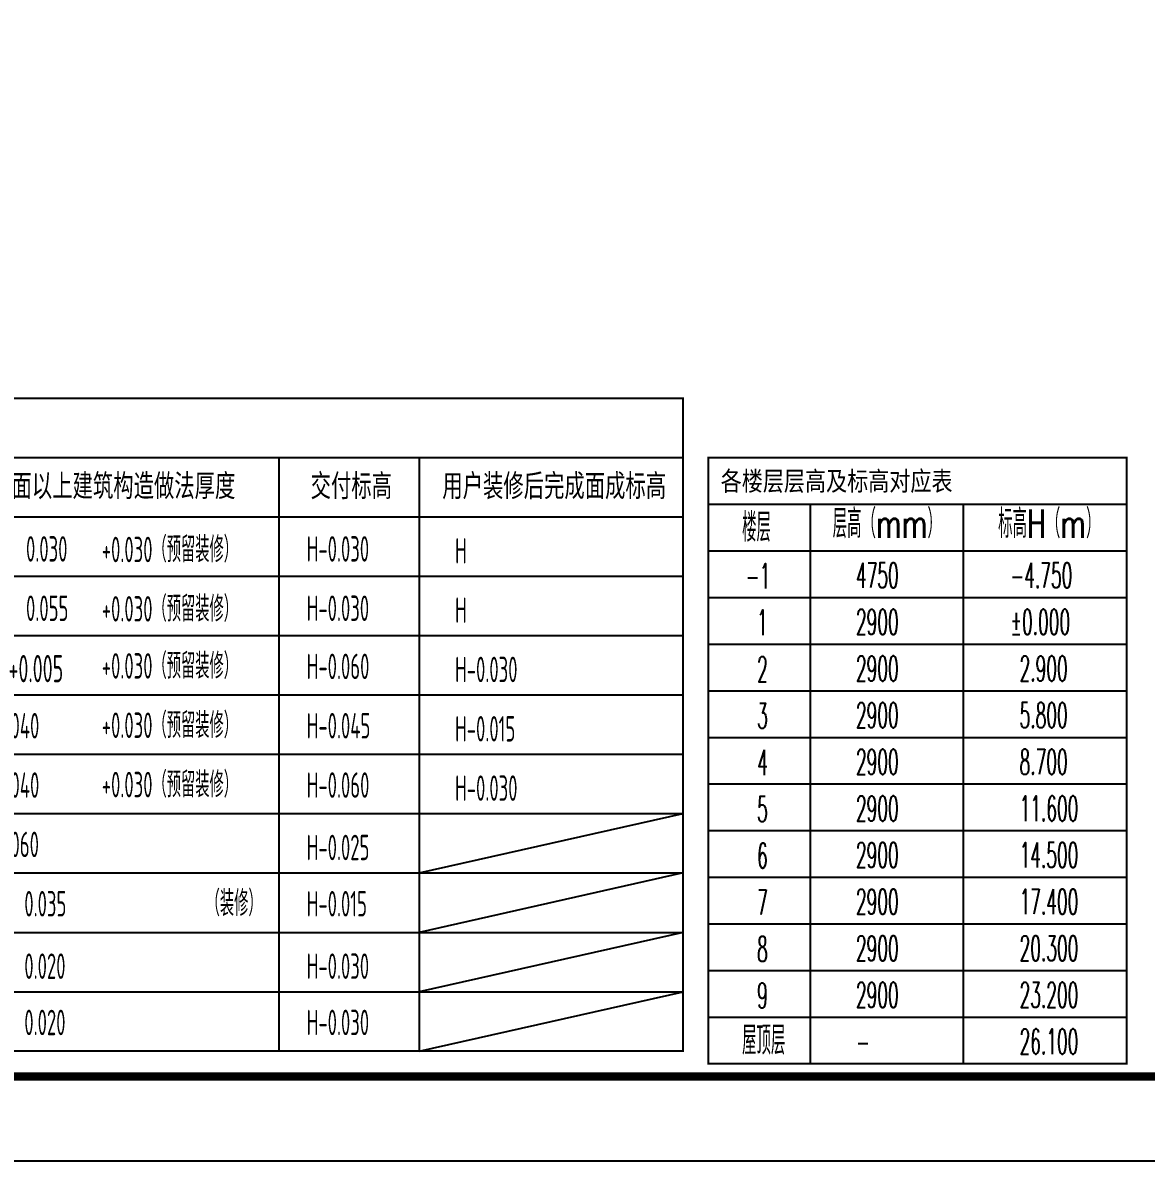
# Model space of a CAD drawing. Extents: x -518115 to 389031, y -209821 to 1628073.
# Drawn here: x 61305 to 74555, y 642457 to 655886 of the extents above; entities that cross this region are included whole.
import ezdxf

# ---------------------------------------------------------------- set-up
doc = ezdxf.new("R2010")
doc.units = 0
doc.header["$LTSCALE"] = 1000
doc.header["$MEASUREMENT"] = 0
for name, color, linetype in [('C-Sheet-图框', 101, 'Continuous'), ('PUB_TEXT', 4, 'Continuous'), ('图框', 140, 'Continuous')]:
    doc.layers.add(name, color=color, linetype=linetype)
doc.layers.add('yichutu', color=7, linetype='Continuous', true_color=0xffffff, plot=False)
doc.styles.add('_TCH_DIM', font='SIMPLEX.shx', dxfattribs={"width": 0.7, "bigfont": 'GBCBIG.shx'})
doc.styles.add('宋体', font='', dxfattribs={"height": 50})
doc.styles.add('房间名称', font='TSSDENG', dxfattribs={"width": 0.8, "bigfont": 'HZTXT'})
doc.styles.get('宋体').set_extended_font_data('SimSun')

# ---------------------------------------------------------------- blocks, each defined once
blk = doc.blocks.new('TK')
at = {"layer": '图框'}
blk.add_lwpolyline([(465375, 548714), (549475, 548714), (549475, 489314), (465375, 489314)], close=True, dxfattribs=at)
blk.add_lwpolyline([(465375, 548714), (549475, 548714), (549475, 489314), (465375, 489314)], close=True, dxfattribs=at)
at = {"layer": '图框', "const_width": 100}
blk.add_lwpolyline([(548475, 490314), (548475, 547714), (467875, 547714), (467875, 490314)], close=True, dxfattribs=at)
blk = doc.blocks.new('A$C78D13F63')
at = {"layer": 'C-Sheet-图框', "color": 0}
for p, q in [((52360, 7300), (67578, 7300)), ((62812, 7300), (62812, 300)), ((64465, 7300), (64465, 300)), ((52360, 6600), (67578, 6600)), ((52360, 5900), (67578, 5900)), ((52360, 5200), (67578, 5200)), ((52360, 4500), (67578, 4500)), ((52360, 3800), (67578, 3800)), ((52360, 3100), (67578, 3100)), ((52360, 2400), (67578, 2400)), ((52360, 1700), (67578, 1700)), ((52360, 1000), (67578, 1000))]:
    blk.add_line(p, q, dxfattribs=at)
at = {"layer": 'C-Sheet-图框', "color": 0, "const_width": 24}
blk.add_lwpolyline([(52360, 300), (52360, 8000), (67578, 8000), (67578, 300), (52360, 300)], dxfattribs=at)
at = {"layer": 'PUB_TEXT', "color": 251, "true_color": 0x636466}
for p, q in [((64465, 2400), (67578, 3100)), ((67578, 2400), (64465, 1700)), ((67578, 1700), (64465, 1000)), ((64465, 300), (67578, 1000))]:
    blk.add_line(p, q, dxfattribs=at)
at = {"layer": 'PUB_TEXT', "style": '房间名称'}
for s, width, p in [('结构板面以上建筑构造做法厚度', 0.8, (58938, 6810)), ('交付标高', 0.8, (63186, 6810)), ('用户装修后完成面成标高', 0.8, (64739, 6810)), ('0.030', 0.56, (59829, 6073)), ('0.055', 0.56, (59829, 5373)), ('0.020~0.040', 0.56, (58894, 3987)), ('0.020~0.040', 0.56, (58894, 3287)), ('0.020~0.060', 0.56, (58894, 2587)), ('0.035', 0.56, (59809, 1887)), ('0.020', 0.56, (59809, 1151)), ('0.020', 0.56, (59809, 487))]:
    blk.add_text(s, height=300, dxfattribs=dict(at, width=width)).set_placement(p)
at = {"layer": 'PUB_TEXT', "color": 251, "true_color": 0x636466, "style": '房间名称', "width": 0.56}
for s, p in [('+0.030（预留装修）', (60723, 6066)), ('+0.030（预留装修）', (60723, 5366)), ('+0.030（预留装修）', (60723, 4693)), ('+0.030（预留装修）', (60723, 3993)), ('+0.030（预留装修）', (60723, 3293)), ('（装修）', (61948, 1893))]:
    blk.add_text(s, height=300, dxfattribs=at).set_placement(p)
at = {"layer": 'PUB_TEXT', "color": 2, "style": '房间名称', "width": 0.56}
for s, p in [('H-0.030', (63139, 6073)), ('H-0.030', (63139, 5373)), ('H-0.060', (63139, 4687)), ('H-0.045', (63139, 3987)), ('H-0.060', (63139, 3287)), ('H-0.025', (63139, 2551)), ('H-0.015', (63139, 1887)), ('H-0.030', (63139, 1151)), ('H-0.030', (63139, 487))]:
    blk.add_text(s, height=300, dxfattribs=at).set_placement(p)
at = {"layer": 'PUB_TEXT', "color": 4, "style": '房间名称', "width": 0.56}
for s, p in [('H', (64889, 6051)), ('H', (64889, 5351)), ('H-0.030', (64889, 4651)), ('H-0.015', (64889, 3951)), ('H-0.030', (64889, 3251))]:
    blk.add_text(s, height=300, dxfattribs=at).set_placement(p)
at = {"layer": 'PUB_TEXT', "color": 3, "style": '房间名称', "width": 0.56}
blk.add_text('+0.005', height=321.4, dxfattribs=at).set_placement((59623, 4650))
blk = doc.blocks.new('yct-841-594-84100-59399.9999999999-100-1000.0')
at = {"layer": 'yichutu', "color": 7, "true_color": 0xffffff}
blk.add_lwpolyline([(0, 0), (0, 59400), (84100, 59400), (84100, 0)], close=True, dxfattribs=at)

msp = doc.modelspace()

# ---------------------------------------------------------------- linework, layer by layer
at = {"layer": 'C-Sheet-图框', "color": 0}
for p, q in [((69392.4, 650207), (74325.3, 650207)), ((69392.4, 650207), (74325.3, 650207)), ((70593.6, 650207), (70593.6, 643607)), ((72395.6, 650207), (72395.6, 643607)), ((69392.4, 649657), (74325.3, 649657)), ((69392.4, 649107), (74325.3, 649107)), ((69392.4, 648557), (74325.3, 648557)), ((69392.4, 648007), (74325.3, 648007)), ((69392.4, 647457), (74325.3, 647457)), ((69392.4, 646907), (74325.3, 646907)), ((69392.4, 646357), (74325.3, 646357)), ((69392.4, 645807), (74325.3, 645807)), ((69392.4, 645257), (74325.3, 645257)), ((69392.4, 644707), (74325.3, 644707)), ((69392.4, 644157), (74325.3, 644157))]:
    msp.add_line(p, q, dxfattribs=at)
at = {"layer": 'C-Sheet-图框', "color": 0, "const_width": 24}
msp.add_lwpolyline([(69392.4, 643607), (74325.3, 643607), (74325.3, 650757), (69392.4, 650757), (69392.4, 643607)], dxfattribs=at)

# ---------------------------------------------------------------- block references
msp.add_blockref('TK', (-466360.9, 153143.3))

# ---------------------------------------------------------------- texts
at = {"layer": 'PUB_TEXT', "color": 2, "style": '宋体', "width": 0.8}
msp.add_text('各楼层层高及标高对应表', height=227.848, dxfattribs=at).set_placement((69536.3, 650366.7))
at = {"layer": 'PUB_TEXT', "style": '_TCH_DIM'}
for s, height, width, p in [('楼层', 337.59, 0.7, (69788.9, 649764.9)), ('层高（mm）', 337.59, 0.7, (70857.2, 649809.2)), ('标高H（m）', 337.59, 0.7, (72808.9, 649809.2)), ('-1', 297.5, 0.494118, (69833.3, 649212.3)), ('4750', 297.5, 0.494118, (71131.8, 649219.9)), ('-4.750', 297.5, 0.494118, (72952.5, 649219.9)), ('1', 297.5, 0.494118, (69966.1, 648662.3)), ('2900', 297.5, 0.494118, (71131.8, 648669.9)), ('%%P0.000', 297.5, 0.494118, (72952.5, 648669.9)), ('2', 297.5, 0.494118, (69966.1, 648112.3)), ('2900', 297.5, 0.494118, (71131.8, 648119.9)), ('2.900', 297.5, 0.494118, (73061.5, 648119.9)), ('3', 297.5, 0.494118, (69966.1, 647562.3)), ('2900', 297.5, 0.494118, (71131.8, 647569.9)), ('5.800', 297.5, 0.494118, (73061.5, 647569.9)), ('4', 297.5, 0.494118, (69966.1, 647012.3)), ('2900', 297.5, 0.494118, (71131.8, 647019.9)), ('8.700', 297.5, 0.494118, (73061.5, 647019.9)), ('5', 297.5, 0.494118, (69966.1, 646462.3)), ('2900', 297.5, 0.494118, (71131.8, 646469.9)), ('11.600', 297.5, 0.494118, (73061.5, 646469.9)), ('6', 297.5, 0.494118, (69966.1, 645912.3)), ('2900', 297.5, 0.494118, (71131.8, 645919.9)), ('14.500', 297.5, 0.494118, (73061.5, 645919.9)), ('7', 297.5, 0.494118, (69966.1, 645362.3)), ('2900', 297.5, 0.494118, (71131.8, 645369.9)), ('17.400', 297.5, 0.494118, (73061.5, 645369.9)), ('8', 297.5, 0.494118, (69966.1, 644812.3)), ('2900', 297.5, 0.494118, (71131.8, 644819.9)), ('20.300', 297.5, 0.494118, (73061.5, 644819.9)), ('9', 297.5, 0.494118, (69966.1, 644262.3)), ('2900', 297.5, 0.494118, (71131.8, 644269.9)), ('23.200', 297.5, 0.494118, (73061.5, 644269.9)), ('屋顶层', 337.59, 0.7, (69788.9, 643714.9)), ('26.100', 297.5, 0.494118, (73061.5, 643719.9)), ('-', 297.5, 0.494118, (71131.8, 643719.9))]:
    msp.add_text(s, height=height, dxfattribs=dict(at, width=width)).set_placement(p)

# ---------------------------------------------------------------- next in the draw order: block references
msp.add_blockref('A$C78D13F63', (1514.1, 643457))

# ---------------------------------------------------------------- next in the draw order: block references
at = {"layer": 'yichutu'}
msp.add_blockref('yct-841-594-84100-59399.9999999999-100-1000.0', (-985.9, 642457), dxfattribs=at)

doc.saveas('drawing.dxf')
